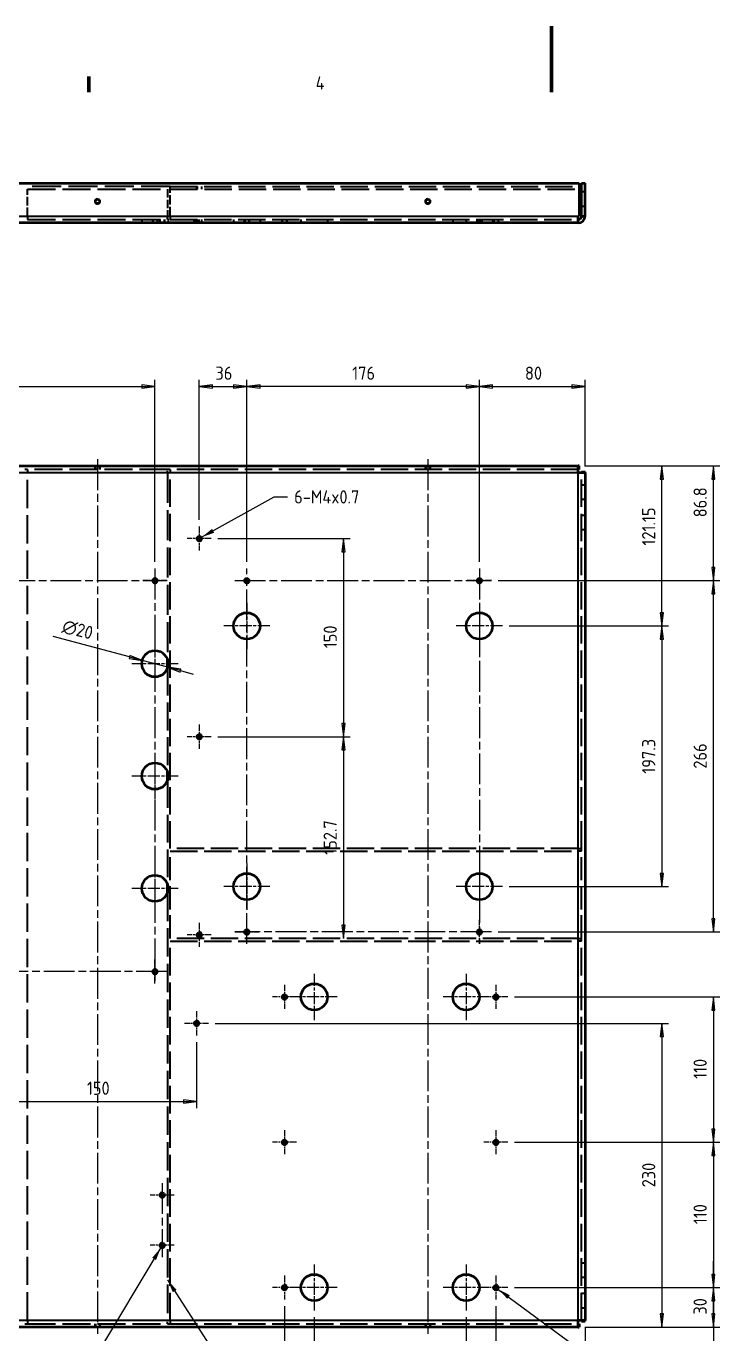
# Model space of a CAD drawing. Header units: millimetres. Extents: x 0 to 2100, y 0 to 1485.
# Drawn here: x 653 to 1183, y 495 to 1485 of the extents above; entities that cross this region are included whole.
import ezdxf

# ---------------------------------------------------------------- set-up
doc = ezdxf.new("R2010")
doc.units = ezdxf.units.MM
doc.header["$LTSCALE"] = 5
doc.linetypes.add('CHAIN', pattern=[0.3543, 0.2362, -0.0295, 0.0591, -0.0295])
doc.linetypes.add('DASHED', pattern=[0.2067, 0.1654, -0.0413])
doc.layers.get('0').update_dxf_attribs({"lineweight": 25})
for name, color, linetype, lineweight in [('가려진 것(ISO)', 5, 'DASHED', 35), ('가시적인 것(ISO)', 7, 'Continuous', 50), ('가시적인 좁은 것(ISO)', 1, 'Continuous', 35), ('경계(ISO)', 7, 'Continuous', 70), ('기호(ISO)', 7, 'Continuous', 25), ('중심 표식(ISO)', 1, 'Continuous', 25), ('중심선(ISO)', 1, 'Continuous', 25), ('치수(ISO)', 7, 'Continuous', 25)]:
    doc.layers.add(name, color=color, linetype=linetype, lineweight=lineweight)
doc.styles.add('ISO ProportionalPSTEK', font='isocp.shx')
doc.dimstyles.new('PSTEK', dxfattribs={"dimscale": 5, "dimtxt": 2, "dimasz": 2, "dimexe": 1, "dimexo": 1, "dimgap": 1, "dimtad": 1, "dimrnd": 1e-08, "dimdsep": 46, "dimtxsty": 'ISO ProportionalPSTEK', "dimblk": 'Filled-1', "dimcen": 0.09, "dimdle": 10, "dimclrd": 3, "dimclre": 3, "dimclrt": 1, "dimadec": 1, "dimazin": 2, "dimtfac": 1, "dimtmove": 0, "dimatfit": 3, "dimfxl": 0, "dimtolj": 1, "dimlwd": -1, "dimlwe": -1, "dimarcsym": 0})
doc.dimstyles.new('PSTEK$7', dxfattribs={"dimscale": 5, "dimtxt": 2, "dimasz": 2, "dimexe": 1, "dimexo": 1, "dimgap": 1, "dimtad": 1, "dimrnd": 1e-08, "dimdsep": 46, "dimtxsty": 'ISO ProportionalPSTEK', "dimblk": 'Filled-1', "dimcen": 0.09, "dimdle": 10, "dimclrd": 3, "dimclre": 3, "dimclrt": 1, "dimadec": 1, "dimazin": 2, "dimtfac": 1, "dimtmove": 0, "dimatfit": 3, "dimfxl": 0, "dimtolj": 1, "dimlwd": -1, "dimlwe": -1, "dimarcsym": 0})

# ---------------------------------------------------------------- blocks, each defined once
blk = doc.blocks.new('경계 Default Border')
at = {"layer": '경계(ISO)'}
blk.add_line((140, 287), (140, 289.4), dxfattribs=at)
at = {"layer": '경계(ISO)', "flags": 128}
blk.add_lwpolyline([(210, 297), (210, 287)], dxfattribs=at)
at = {"layer": '경계(ISO)', "color": 1, "insert": (174.32, 287.4), "char_height": 2, "attachment_point": 7, "style": 'ISO ProportionalPSTEK'}
blk.add_mtext('4', dxfattribs=at)
blk = doc.blocks.new('Filled-1')
at = {"color": 0}
for p, q in [((0, 0), (-1, 0.125)), ((-1, 0.125), (-1, -0.125)), ((-1, 0), (0, 0)), ((-1, -0.125), (0, 0))]:
    blk.add_line(p, q, dxfattribs=at)
at = {"color": 0, "flags": 128}
blk.add_lwpolyline([(-1, -0.125), (0, 0)], dxfattribs=at)
at = {"color": 0}
blk.add_solid([(-1, -0.125), (0, 0), (-1, 0.125), (-1, -0.125)], dxfattribs=at)
blk = doc.blocks.new('*D36')
at = {"layer": 'Defpoints', "color": 0}
for p in [(631.51, 720.98), (781.51, 720.98), (781.51, 670.98)]:
    blk.add_point(p, dxfattribs=at)
at = {"layer": '치수(ISO)', "color": 3}
for p, q in [((631.51, 715.98), (631.51, 665.98)), ((781.51, 715.98), (781.51, 665.98)), ((641.51, 670.98), (771.51, 670.98))]:
    blk.add_line(p, q, dxfattribs=at)
at = {"layer": '치수(ISO)', "color": 3, "xscale": 10, "yscale": 10, "zscale": 10, "rotation": 180}
blk.add_blockref('Filled-1', (631.51, 670.98), dxfattribs=at)
at = {"layer": '치수(ISO)', "color": 3, "xscale": 10, "yscale": 10, "zscale": 10}
blk.add_blockref('Filled-1', (781.51, 670.98), dxfattribs=at)
at = {"layer": '치수(ISO)', "color": 1, "insert": (698.51, 685.98), "char_height": 10, "attachment_point": 1, "style": 'ISO ProportionalPSTEK'}
blk.add_mtext('\\A1;150', dxfattribs=at)
blk = doc.blocks.new('*D37')
at = {"layer": 'Defpoints', "color": 0}
for p in [(790.63, 730.1), (1070.31, 500.1), (1133.66, 500.1)]:
    blk.add_point(p, dxfattribs=at)
at = {"layer": '치수(ISO)', "color": 3}
for p, q in [((795.63, 730.1), (1138.66, 730.1)), ((1133.66, 720.1), (1133.66, 510.1)), ((1075.31, 500.1), (1138.66, 500.1))]:
    blk.add_line(p, q, dxfattribs=at)
at = {"layer": '치수(ISO)', "color": 3, "xscale": 10, "yscale": 10, "zscale": 10}
for p, rotation in [((1133.66, 730.1), 90), ((1133.66, 500.1), 270)]:
    blk.add_blockref('Filled-1', p, dxfattribs=dict(at, rotation=rotation))
at = {"layer": '치수(ISO)', "color": 1, "insert": (1118.66, 605.97), "char_height": 10, "attachment_point": 1, "rotation": 90, "style": 'ISO ProportionalPSTEK'}
blk.add_mtext('\\A1;230', dxfattribs=at)
blk = doc.blocks.new('*D38')
at = {"layer": 'Defpoints', "color": 0}
for p in [(1004.63, 1065.3), (1172.59, 1065.3), (1004.63, 799.3)]:
    blk.add_point(p, dxfattribs=at)
at = {"layer": '치수(ISO)', "color": 3}
for p, q in [((1009.63, 1065.3), (1177.59, 1065.3)), ((1172.59, 809.3), (1172.59, 1055.3)), ((1009.63, 799.3), (1177.59, 799.3))]:
    blk.add_line(p, q, dxfattribs=at)
at = {"layer": '치수(ISO)', "color": 3, "xscale": 10, "yscale": 10, "zscale": 10}
for p, rotation in [((1172.59, 1065.3), 90), ((1172.59, 799.3), 270)]:
    blk.add_blockref('Filled-1', p, dxfattribs=dict(at, rotation=rotation))
at = {"layer": '치수(ISO)', "color": 1, "insert": (1157.59, 922.92), "char_height": 10, "attachment_point": 1, "rotation": 90, "style": 'ISO ProportionalPSTEK'}
blk.add_mtext('\\A1;266', dxfattribs=at)
blk = doc.blocks.new('*D39')
at = {"layer": 'Defpoints', "color": 0}
for p in [(1013.01, 1030.95), (1013.01, 833.65), (1133.66, 833.65)]:
    blk.add_point(p, dxfattribs=at)
at = {"layer": '치수(ISO)', "color": 3}
for p, q in [((1018.01, 1030.95), (1138.66, 1030.95)), ((1133.66, 1020.95), (1133.66, 843.65)), ((1018.01, 833.65), (1138.66, 833.65))]:
    blk.add_line(p, q, dxfattribs=at)
at = {"layer": '치수(ISO)', "color": 3, "xscale": 10, "yscale": 10, "zscale": 10}
for p, rotation in [((1133.66, 1030.95), 90), ((1133.66, 833.65), 270)]:
    blk.add_blockref('Filled-1', p, dxfattribs=dict(at, rotation=rotation))
at = {"layer": '치수(ISO)', "color": 1, "insert": (1118.66, 919.07), "char_height": 10, "attachment_point": 1, "rotation": 90, "style": 'ISO ProportionalPSTEK'}
blk.add_mtext('\\A1;197.3', dxfattribs=at)
blk = doc.blocks.new('*D40')
at = {"layer": 'Defpoints', "color": 0}
for p in [(1070.31, 1152.1), (1172.59, 1152.1), (1004.63, 1065.3)]:
    blk.add_point(p, dxfattribs=at)
at = {"layer": '치수(ISO)', "color": 3}
for p, q in [((1075.31, 1152.1), (1177.59, 1152.1)), ((1172.59, 1075.3), (1172.59, 1142.1)), ((1009.63, 1065.3), (1177.59, 1065.3))]:
    blk.add_line(p, q, dxfattribs=at)
at = {"layer": '치수(ISO)', "color": 3, "xscale": 10, "yscale": 10, "zscale": 10}
for p, rotation in [((1172.59, 1152.1), 90), ((1172.59, 1065.3), 270)]:
    blk.add_blockref('Filled-1', p, dxfattribs=dict(at, rotation=rotation))
at = {"layer": '치수(ISO)', "color": 1, "insert": (1157.59, 1113.2), "char_height": 10, "attachment_point": 1, "rotation": 90, "style": 'ISO ProportionalPSTEK'}
blk.add_mtext('\\A1;86.8', dxfattribs=at)
blk = doc.blocks.new('*D41')
at = {"layer": 'Defpoints', "color": 0}
for p in [(1070.31, 1152.1), (1133.66, 1152.1), (1013.01, 1030.95)]:
    blk.add_point(p, dxfattribs=at)
at = {"layer": '치수(ISO)', "color": 3}
for p, q in [((1075.31, 1152.1), (1138.66, 1152.1)), ((1133.66, 1040.95), (1133.66, 1142.1)), ((1018.01, 1030.95), (1138.66, 1030.95))]:
    blk.add_line(p, q, dxfattribs=at)
at = {"layer": '치수(ISO)', "color": 3, "xscale": 10, "yscale": 10, "zscale": 10}
for p, rotation in [((1133.66, 1152.1), 90), ((1133.66, 1030.95), 270)]:
    blk.add_blockref('Filled-1', p, dxfattribs=dict(at, rotation=rotation))
at = {"layer": '치수(ISO)', "color": 1, "insert": (1118.66, 1091.82), "char_height": 10, "attachment_point": 1, "rotation": 90, "style": 'ISO ProportionalPSTEK'}
blk.add_mtext('\\A1;121.15', dxfattribs=at)
blk = doc.blocks.new('*D42')
at = {"layer": 'Defpoints', "color": 0}
for p in [(750.01, 1212.28), (435.01, 1074.42), (750.01, 1074.42)]:
    blk.add_point(p, dxfattribs=at)
at = {"layer": '치수(ISO)', "color": 3}
for p, q in [((435.01, 1079.42), (435.01, 1217.28)), ((445.01, 1212.28), (740.01, 1212.28)), ((750.01, 1079.42), (750.01, 1217.28))]:
    blk.add_line(p, q, dxfattribs=at)
at = {"layer": '치수(ISO)', "color": 3, "xscale": 10, "yscale": 10, "zscale": 10, "rotation": 180}
blk.add_blockref('Filled-1', (435.01, 1212.28), dxfattribs=at)
at = {"layer": '치수(ISO)', "color": 3, "xscale": 10, "yscale": 10, "zscale": 10}
blk.add_blockref('Filled-1', (750.01, 1212.28), dxfattribs=at)
at = {"layer": '치수(ISO)', "color": 1, "insert": (584.3, 1227.28), "char_height": 10, "attachment_point": 1, "style": 'ISO ProportionalPSTEK'}
blk.add_mtext('\\A1;315', dxfattribs=at)
blk = doc.blocks.new('*D44')
at = {"layer": 'Defpoints', "color": 0}
for p in [(819.51, 1212.28), (819.51, 1074.42), (995.51, 1074.42)]:
    blk.add_point(p, dxfattribs=at)
at = {"layer": '치수(ISO)', "color": 3}
for p, q in [((819.51, 1079.42), (819.51, 1217.28)), ((985.51, 1212.28), (829.51, 1212.28)), ((995.51, 1079.42), (995.51, 1217.28))]:
    blk.add_line(p, q, dxfattribs=at)
at = {"layer": '치수(ISO)', "color": 3, "xscale": 10, "yscale": 10, "zscale": 10, "rotation": 180}
blk.add_blockref('Filled-1', (819.51, 1212.28), dxfattribs=at)
at = {"layer": '치수(ISO)', "color": 3, "xscale": 10, "yscale": 10, "zscale": 10}
blk.add_blockref('Filled-1', (995.51, 1212.28), dxfattribs=at)
at = {"layer": '치수(ISO)', "color": 1, "insert": (899.26, 1227.28), "char_height": 10, "attachment_point": 1, "style": 'ISO ProportionalPSTEK'}
blk.add_mtext('\\A1;176', dxfattribs=at)
blk = doc.blocks.new('*D45')
at = {"layer": 'Defpoints', "color": 0}
for p in [(1075.51, 1212.28), (1075.51, 1146.9), (995.51, 1074.42)]:
    blk.add_point(p, dxfattribs=at)
at = {"layer": '치수(ISO)', "color": 3}
for p, q in [((995.51, 1079.42), (995.51, 1217.28)), ((1005.51, 1212.28), (1065.51, 1212.28)), ((1075.51, 1151.9), (1075.51, 1217.28))]:
    blk.add_line(p, q, dxfattribs=at)
at = {"layer": '치수(ISO)', "color": 3, "xscale": 10, "yscale": 10, "zscale": 10, "rotation": 180}
blk.add_blockref('Filled-1', (995.51, 1212.28), dxfattribs=at)
at = {"layer": '치수(ISO)', "color": 3, "xscale": 10, "yscale": 10, "zscale": 10}
blk.add_blockref('Filled-1', (1075.51, 1212.28), dxfattribs=at)
at = {"layer": '치수(ISO)', "color": 1, "insert": (1030.01, 1227.28), "char_height": 10, "attachment_point": 1, "style": 'ISO ProportionalPSTEK'}
blk.add_mtext('\\A1;80', dxfattribs=at)
blk = doc.blocks.new('*D46')
at = {"layer": 'Defpoints', "color": 0}
for p in [(819.51, 1212.28), (783.51, 1106.22), (819.51, 1074.42)]:
    blk.add_point(p, dxfattribs=at)
at = {"layer": '치수(ISO)', "color": 3}
for p, q in [((783.51, 1111.22), (783.51, 1217.28)), ((793.51, 1212.28), (809.51, 1212.28)), ((819.51, 1079.42), (819.51, 1217.28))]:
    blk.add_line(p, q, dxfattribs=at)
at = {"layer": '치수(ISO)', "color": 3, "xscale": 10, "yscale": 10, "zscale": 10, "rotation": 180}
blk.add_blockref('Filled-1', (783.51, 1212.28), dxfattribs=at)
at = {"layer": '치수(ISO)', "color": 3, "xscale": 10, "yscale": 10, "zscale": 10}
blk.add_blockref('Filled-1', (819.51, 1212.28), dxfattribs=at)
at = {"layer": '치수(ISO)', "color": 1, "insert": (795.76, 1227.28), "char_height": 10, "attachment_point": 1, "style": 'ISO ProportionalPSTEK'}
blk.add_mtext('\\A1;36', dxfattribs=at)
blk = doc.blocks.new('*D47')
at = {"layer": 'Defpoints', "color": 0}
for p in [(792.63, 1097.1), (792.63, 947.1), (892.63, 947.1)]:
    blk.add_point(p, dxfattribs=at)
at = {"layer": '치수(ISO)', "color": 3}
for p, q in [((797.63, 1097.1), (897.63, 1097.1)), ((892.63, 1087.1), (892.63, 957.1)), ((797.63, 947.1), (897.63, 947.1))]:
    blk.add_line(p, q, dxfattribs=at)
at = {"layer": '치수(ISO)', "color": 3, "xscale": 10, "yscale": 10, "zscale": 10}
for p, rotation in [((892.63, 1097.1), 90), ((892.63, 947.1), 270)]:
    blk.add_blockref('Filled-1', p, dxfattribs=dict(at, rotation=rotation))
at = {"layer": '치수(ISO)', "color": 1, "insert": (877.63, 1014.09), "char_height": 10, "attachment_point": 1, "rotation": 90, "style": 'ISO ProportionalPSTEK'}
blk.add_mtext('\\A1;150', dxfattribs=at)
blk = doc.blocks.new('*D48')
at = {"layer": 'Defpoints', "color": 0}
for p in [(792.63, 947.1), (892.63, 794.4), (915.91, 794.4)]:
    blk.add_point(p, dxfattribs=at)
at = {"layer": '치수(ISO)', "color": 3}
for p, q in [((797.63, 947.1), (897.63, 947.1)), ((892.63, 937.1), (892.63, 804.4))]:
    blk.add_line(p, q, dxfattribs=at)
at = {"layer": '치수(ISO)', "color": 3, "xscale": 10, "yscale": 10, "zscale": 10}
for p, rotation in [((892.63, 947.1), 90), ((892.63, 794.4), 270)]:
    blk.add_blockref('Filled-1', p, dxfattribs=dict(at, rotation=rotation))
at = {"layer": '치수(ISO)', "color": 1, "insert": (877.63, 857.75), "char_height": 10, "attachment_point": 1, "rotation": 90, "style": 'ISO ProportionalPSTEK'}
blk.add_mtext('\\A1;152.7', dxfattribs=at)
blk = doc.blocks.new('*D50')
at = {"layer": 'Defpoints', "color": 0}
for p in [(740.35, 1004.89), (759.67, 999.71)]:
    blk.add_point(p, dxfattribs=at)
at = {"layer": '치수(ISO)', "color": 3}
for p, q in [((730.69, 1007.47), (672.91, 1022.96)), ((759.67, 999.71), (740.35, 1004.89)), ((769.33, 997.12), (778.99, 994.53))]:
    blk.add_line(p, q, dxfattribs=at)
at = {"layer": '치수(ISO)', "color": 3, "xscale": 10, "yscale": 10, "zscale": 10}
for p, rotation in [((740.35, 1004.89), 345.0000000000019), ((759.67, 999.71), 165.0000000000019)]:
    blk.add_blockref('Filled-1', p, dxfattribs=dict(at, rotation=rotation))
at = {"layer": '치수(ISO)', "color": 1, "insert": (681.62, 1036.16), "char_height": 10, "attachment_point": 1, "rotation": 345, "style": 'ISO ProportionalPSTEK'}
blk.add_mtext('\\A1;∅20', dxfattribs=at)
blk = doc.blocks.new('*D51')
at = {"layer": 'Defpoints', "color": 0}
for p in [(1017.13, 750.1), (1017.13, 640.1), (1172.59, 640.1)]:
    blk.add_point(p, dxfattribs=at)
at = {"layer": '치수(ISO)', "color": 3}
for p, q in [((1022.13, 750.1), (1177.59, 750.1)), ((1172.59, 740.1), (1172.59, 650.1)), ((1022.13, 640.1), (1177.59, 640.1))]:
    blk.add_line(p, q, dxfattribs=at)
at = {"layer": '치수(ISO)', "color": 3, "xscale": 10, "yscale": 10, "zscale": 10}
for p, rotation in [((1172.59, 750.1), 90), ((1172.59, 640.1), 270)]:
    blk.add_blockref('Filled-1', p, dxfattribs=dict(at, rotation=rotation))
at = {"layer": '치수(ISO)', "color": 1, "insert": (1157.59, 688.09), "char_height": 10, "attachment_point": 1, "rotation": 90, "style": 'ISO ProportionalPSTEK'}
blk.add_mtext('\\A1;110', dxfattribs=at)
blk = doc.blocks.new('*D52')
at = {"layer": 'Defpoints', "color": 0}
for p in [(1017.13, 640.1), (1017.13, 530.1), (1172.59, 530.1)]:
    blk.add_point(p, dxfattribs=at)
at = {"layer": '치수(ISO)', "color": 3}
for p, q in [((1022.13, 640.1), (1177.59, 640.1)), ((1172.59, 630.1), (1172.59, 540.1)), ((1022.13, 530.1), (1177.59, 530.1))]:
    blk.add_line(p, q, dxfattribs=at)
at = {"layer": '치수(ISO)', "color": 3, "xscale": 10, "yscale": 10, "zscale": 10}
for p, rotation in [((1172.59, 640.1), 90), ((1172.59, 530.1), 270)]:
    blk.add_blockref('Filled-1', p, dxfattribs=dict(at, rotation=rotation))
at = {"layer": '치수(ISO)', "color": 1, "insert": (1157.59, 578.09), "char_height": 10, "attachment_point": 1, "rotation": 90, "style": 'ISO ProportionalPSTEK'}
blk.add_mtext('\\A1;110', dxfattribs=at)
blk = doc.blocks.new('*D53')
at = {"layer": 'Defpoints', "color": 0}
for p in [(1017.13, 530.1), (1071.07, 500.1), (1172.59, 500.1)]:
    blk.add_point(p, dxfattribs=at)
at = {"layer": '치수(ISO)', "color": 3}
for p, q in [((1172.59, 540.1), (1172.59, 550.1)), ((1172.59, 530.1), (1172.59, 540.1)), ((1022.13, 530.1), (1177.59, 530.1)), ((1172.59, 520.1), (1172.59, 510.1)), ((1172.59, 510.1), (1172.59, 520.1)), ((1076.07, 500.1), (1177.59, 500.1)), ((1172.59, 500.1), (1172.59, 490.1)), ((1172.59, 490.1), (1172.59, 480.1))]:
    blk.add_line(p, q, dxfattribs=at)
at = {"layer": '치수(ISO)', "color": 3, "xscale": 10, "yscale": 10, "zscale": 10}
for p, rotation in [((1172.59, 530.1), 90), ((1172.59, 500.1), 270)]:
    blk.add_blockref('Filled-1', p, dxfattribs=dict(at, rotation=rotation))
at = {"layer": '치수(ISO)', "color": 1, "insert": (1157.59, 509.59), "char_height": 10, "attachment_point": 1, "rotation": 90, "style": 'ISO ProportionalPSTEK'}
blk.add_mtext('\\A1;30', dxfattribs=at)
blk = doc.blocks.new('*D54')
at = {"layer": 'Defpoints', "color": 0}
for p in [(1008.01, 520.98), (985.51, 512.6), (1008.01, 445.57)]:
    blk.add_point(p, dxfattribs=at)
at = {"layer": '치수(ISO)', "color": 3}
for p, q in [((1008.01, 515.98), (1008.01, 440.57)), ((985.51, 507.6), (985.51, 440.57)), ((975.51, 445.57), (965.51, 445.57)), ((985.51, 445.57), (1008.01, 445.57)), ((1018.01, 445.57), (1028.01, 445.57))]:
    blk.add_line(p, q, dxfattribs=at)
at = {"layer": '치수(ISO)', "color": 3, "xscale": 10, "yscale": 10, "zscale": 10}
blk.add_blockref('Filled-1', (985.51, 445.57), dxfattribs=at)
at = {"layer": '치수(ISO)', "color": 3, "xscale": 10, "yscale": 10, "zscale": 10, "rotation": 180}
blk.add_blockref('Filled-1', (1008.01, 445.57), dxfattribs=at)
at = {"layer": '치수(ISO)', "color": 1, "insert": (985.93, 460.57), "char_height": 10, "attachment_point": 1, "style": 'ISO ProportionalPSTEK'}
blk.add_mtext('\\A1;22.5', dxfattribs=at)
blk = doc.blocks.new('*D55')
at = {"layer": 'Defpoints', "color": 0}
for p in [(870.51, 512.6), (985.51, 512.6), (870.51, 445.57)]:
    blk.add_point(p, dxfattribs=at)
at = {"layer": '치수(ISO)', "color": 3}
for p, q in [((870.51, 507.6), (870.51, 440.57)), ((985.51, 507.6), (985.51, 440.57)), ((975.51, 445.57), (880.51, 445.57))]:
    blk.add_line(p, q, dxfattribs=at)
at = {"layer": '치수(ISO)', "color": 3, "xscale": 10, "yscale": 10, "zscale": 10, "rotation": 180}
blk.add_blockref('Filled-1', (870.51, 445.57), dxfattribs=at)
at = {"layer": '치수(ISO)', "color": 3, "xscale": 10, "yscale": 10, "zscale": 10}
blk.add_blockref('Filled-1', (985.51, 445.57), dxfattribs=at)
at = {"layer": '치수(ISO)', "color": 1, "insert": (920.8, 460.57), "char_height": 10, "attachment_point": 1, "style": 'ISO ProportionalPSTEK'}
blk.add_mtext('\\A1;115', dxfattribs=at)
blk = doc.blocks.new('*D56')
at = {"layer": 'Defpoints', "color": 0}
for p in [(848.01, 520.98), (870.51, 512.6), (848.01, 445.57)]:
    blk.add_point(p, dxfattribs=at)
at = {"layer": '치수(ISO)', "color": 3}
for p, q in [((848.01, 515.98), (848.01, 440.57)), ((870.51, 507.6), (870.51, 440.57)), ((838.01, 445.57), (828.01, 445.57)), ((870.51, 445.57), (848.01, 445.57)), ((880.51, 445.57), (890.51, 445.57))]:
    blk.add_line(p, q, dxfattribs=at)
at = {"layer": '치수(ISO)', "color": 3, "xscale": 10, "yscale": 10, "zscale": 10}
blk.add_blockref('Filled-1', (848.01, 445.57), dxfattribs=at)
at = {"layer": '치수(ISO)', "color": 3, "xscale": 10, "yscale": 10, "zscale": 10, "rotation": 180}
blk.add_blockref('Filled-1', (870.51, 445.57), dxfattribs=at)
at = {"layer": '치수(ISO)', "color": 1, "insert": (848.43, 460.57), "char_height": 10, "attachment_point": 1, "style": 'ISO ProportionalPSTEK'}
blk.add_mtext('\\A1;22.5', dxfattribs=at)
blk = doc.blocks.new('*D57')
at = {"layer": 'Defpoints', "color": 0}
for p in [(1008.01, 520.98), (1075.51, 504.54), (1075.51, 445.57)]:
    blk.add_point(p, dxfattribs=at)
at = {"layer": '치수(ISO)', "color": 3}
for p, q in [((1008.01, 515.98), (1008.01, 440.57)), ((1075.51, 499.54), (1075.51, 440.57)), ((1018.01, 445.57), (1065.51, 445.57))]:
    blk.add_line(p, q, dxfattribs=at)
at = {"layer": '치수(ISO)', "color": 3, "xscale": 10, "yscale": 10, "zscale": 10, "rotation": 180}
blk.add_blockref('Filled-1', (1008.01, 445.57), dxfattribs=at)
at = {"layer": '치수(ISO)', "color": 3, "xscale": 10, "yscale": 10, "zscale": 10}
blk.add_blockref('Filled-1', (1075.51, 445.57), dxfattribs=at)
at = {"layer": '치수(ISO)', "color": 1, "insert": (1030.75, 460.57), "char_height": 10, "attachment_point": 1, "style": 'ISO ProportionalPSTEK'}
blk.add_mtext('\\A1;67.5', dxfattribs=at)
blk = doc.blocks.new('*D59')
at = {"layer": 'Defpoints', "color": 0}
for p in [(337.51, 505.3), (1075.51, 505.3), (1075.51, 411.03)]:
    blk.add_point(p, dxfattribs=at)
at = {"layer": '치수(ISO)', "color": 3}
for p, q in [((337.51, 500.3), (337.51, 406.03)), ((1075.51, 500.3), (1075.51, 406.03)), ((347.51, 411.03), (1065.51, 411.03))]:
    blk.add_line(p, q, dxfattribs=at)
at = {"layer": '치수(ISO)', "color": 3, "xscale": 10, "yscale": 10, "zscale": 10, "rotation": 180}
blk.add_blockref('Filled-1', (337.51, 411.03), dxfattribs=at)
at = {"layer": '치수(ISO)', "color": 3, "xscale": 10, "yscale": 10, "zscale": 10}
blk.add_blockref('Filled-1', (1075.51, 411.03), dxfattribs=at)
at = {"layer": '치수(ISO)', "color": 1, "insert": (697.51, 426.03), "char_height": 10, "attachment_point": 1, "style": 'ISO ProportionalPSTEK'}
blk.add_mtext('\\A1;738', dxfattribs=at)

msp = doc.modelspace()

# ---------------------------------------------------------------- linework, layer by layer
at = {"layer": '가려진 것(ISO)', "ltscale": 26.608612}
msp.add_line((761.5092, 1363.639), (651.5092, 1363.639), dxfattribs=at)
at = {"layer": '가려진 것(ISO)', "ltscale": 25.641026}
for p, q in [((653.5092, 1361.639), (759.5092, 1361.639)), ((653.5092, 1338.639), (759.5092, 1338.639)), ((759.5092, 1149.4986), (653.5092, 1149.4986)), ((653.5092, 502.6986), (759.5092, 502.6986))]:
    msp.add_line(p, q, dxfattribs=at)
at = {"layer": '가려진 것(ISO)', "ltscale": 7.771062}
for p, q in [((653.5092, 1341.239), (653.5092, 1361.639)), ((759.5092, 1361.639), (759.5092, 1341.239))]:
    msp.add_line(p, q, dxfattribs=at)
at = {"layer": '가려진 것(ISO)', "ltscale": 8.532941}
msp.add_line((761.5092, 1341.239), (761.5092, 1363.639), dxfattribs=at)
at = {"layer": '가려진 것(ISO)', "ltscale": 24.960613}
msp.add_line((761.5092, 1363.639), (1071.0707, 1363.639), dxfattribs=at)
at = {"layer": '가려진 것(ISO)', "ltscale": 25.108854}
msp.add_line((761.5092, 1361.639), (1072.9092, 1361.639), dxfattribs=at)
at = {"layer": '가려진 것(ISO)', "ltscale": 0.761779}
for p, q in [((781.5092, 1363.639), (781.5092, 1361.639)), ((781.8882, 1363.639), (781.8882, 1361.639)), ((785.1302, 1363.639), (785.1302, 1361.639)), ((785.5092, 1361.639), (785.5092, 1363.639)), ((653.5092, 1149.4986), (651.5092, 1149.4986)), ((761.5092, 1149.4986), (759.5092, 1149.4986)), ((1072.9092, 860.3986), (1072.9092, 862.3986)), ((1072.9092, 792.3986), (1072.9092, 794.3986)), ((651.5092, 502.6986), (653.5092, 502.6986)), ((759.5092, 502.6986), (761.5092, 502.6986))]:
    msp.add_line(p, q, dxfattribs=at)
at = {"layer": '가려진 것(ISO)', "ltscale": 0.990342}
for p, q in [((1075.5092, 1359.539), (1072.9092, 1359.539)), ((1075.5092, 1348.539), (1072.9092, 1348.539)), ((740.0092, 1338.639), (740.0092, 1336.039)), ((748.0092, 1338.639), (748.0092, 1336.039)), ((748.3882, 1338.639), (748.3882, 1336.039)), ((751.6302, 1338.639), (751.6302, 1336.039)), ((752.0092, 1336.039), (752.0092, 1338.639)), ((753.5092, 1338.639), (753.5092, 1336.039)), ((753.8882, 1336.039), (753.8882, 1338.639)), ((757.1302, 1336.039), (757.1302, 1338.639)), ((757.5092, 1336.039), (757.5092, 1338.639)), ((779.5092, 1338.639), (779.5092, 1336.039)), ((779.8882, 1338.639), (779.8882, 1336.039)), ((781.5092, 1338.639), (781.5092, 1336.039)), ((781.8882, 1338.639), (781.8882, 1336.039)), ((783.1302, 1338.639), (783.1302, 1336.039)), ((783.5092, 1336.039), (783.5092, 1338.639)), ((785.1302, 1338.639), (785.1302, 1336.039)), ((785.5092, 1336.039), (785.5092, 1338.639)), ((809.5092, 1338.639), (809.5092, 1336.039)), ((817.5092, 1338.639), (817.5092, 1336.039)), ((817.8882, 1338.639), (817.8882, 1336.039)), ((821.1302, 1338.639), (821.1302, 1336.039)), ((821.5092, 1336.039), (821.5092, 1338.639)), ((829.5092, 1338.639), (829.5092, 1336.039)), ((846.0092, 1338.639), (846.0092, 1336.039)), ((846.3882, 1338.639), (846.3882, 1336.039)), ((849.6302, 1338.639), (849.6302, 1336.039)), ((850.0092, 1336.039), (850.0092, 1338.639)), ((860.5092, 1338.639), (860.5092, 1336.039)), ((880.5092, 1338.639), (880.5092, 1336.039)), ((975.5092, 1338.639), (975.5092, 1336.039)), ((985.5092, 1338.639), (985.5092, 1336.039)), ((993.5092, 1338.639), (993.5092, 1336.039)), ((993.8882, 1338.639), (993.8882, 1336.039)), ((995.5092, 1338.639), (995.5092, 1336.039)), ((997.1302, 1338.639), (997.1302, 1336.039)), ((997.5092, 1336.039), (997.5092, 1338.639)), ((1005.5092, 1338.639), (1005.5092, 1336.039)), ((1006.0092, 1338.639), (1006.0092, 1336.039)), ((1006.3882, 1338.639), (1006.3882, 1336.039)), ((1009.6302, 1338.639), (1009.6302, 1336.039)), ((1010.0092, 1336.039), (1010.0092, 1338.639)), ((704.5092, 1152.0986), (704.5092, 1149.4986)), ((704.8882, 1152.0986), (704.8882, 1149.4986)), ((708.1302, 1152.0986), (708.1302, 1149.4986)), ((708.5092, 1149.4986), (708.5092, 1152.0986)), ((954.5092, 1152.0986), (954.5092, 1149.4986)), ((954.8882, 1152.0986), (954.8882, 1149.4986)), ((958.1302, 1152.0986), (958.1302, 1149.4986)), ((958.5092, 1149.4986), (958.5092, 1152.0986)), ((1075.5092, 1137.5986), (1072.9092, 1137.5986)), ((1075.5092, 1126.5986), (1072.9092, 1126.5986)), ((1075.5092, 1114.5986), (1072.9092, 1114.5986)), ((1075.5092, 1103.5986), (1072.9092, 1103.5986)), ((1075.5092, 548.5986), (1072.9092, 548.5986)), ((1075.5092, 537.5986), (1072.9092, 537.5986)), ((1075.5092, 525.5986), (1072.9092, 525.5986)), ((1075.5092, 514.5986), (1072.9092, 514.5986)), ((704.5092, 502.6986), (704.5092, 500.0986)), ((704.8882, 502.6986), (704.8882, 500.0986)), ((708.1302, 502.6986), (708.1302, 500.0986)), ((708.5092, 500.0986), (708.5092, 502.6986)), ((954.5092, 502.6986), (954.5092, 500.0986)), ((954.8882, 502.6986), (954.8882, 500.0986)), ((958.1302, 502.6986), (958.1302, 500.0986)), ((958.5092, 500.0986), (958.5092, 502.6986))]:
    msp.add_line(p, q, dxfattribs=at)
at = {"layer": '가려진 것(ISO)', "ltscale": 1.555683}
for p, q in [((653.5092, 1341.239), (653.5092, 1338.639)), ((759.5092, 1338.639), (759.5092, 1341.239)), ((761.5092, 1341.239), (761.5092, 1338.639)), ((653.5092, 1149.4986), (653.5092, 1146.8986)), ((759.5092, 1146.8986), (759.5092, 1149.4986)), ((761.5092, 1149.4986), (761.5092, 1146.8986)), ((1070.3092, 862.3986), (1072.9092, 862.3986)), ((1072.9092, 860.3986), (1070.3092, 860.3986)), ((1070.3092, 794.3986), (1072.9092, 794.3986)), ((1072.9092, 792.3986), (1070.3092, 792.3986)), ((653.5092, 505.2986), (653.5092, 502.6986)), ((759.5092, 502.6986), (759.5092, 505.2986)), ((761.5092, 505.2986), (761.5092, 502.6986))]:
    msp.add_line(p, q, dxfattribs=at)
at = {"layer": '가려진 것(ISO)', "ltscale": 0.222108}
msp.add_line((759.5092, 1339.3394), (760.0092, 1339.039), dxfattribs=at)
at = {"layer": '가려진 것(ISO)', "ltscale": 1.209612}
msp.add_line((759.5092, 1339.039), (760.0092, 1339.039), dxfattribs=at)
at = {"layer": '가려진 것(ISO)', "ltscale": 1.142718}
msp.add_line((760.0092, 1339.039), (760.0092, 1336.039), dxfattribs=at)
at = {"layer": '가려진 것(ISO)', "ltscale": 24.89921}
for p, q in [((761.5092, 1338.639), (1070.3092, 1338.639)), ((1070.3092, 1149.4986), (761.5092, 1149.4986)), ((1070.3092, 862.3986), (761.5092, 862.3986)), ((761.5092, 860.3986), (1070.3092, 860.3986)), ((1070.3092, 794.3986), (761.5092, 794.3986)), ((761.5092, 792.3986), (1070.3092, 792.3986)), ((761.5092, 502.6986), (1070.3092, 502.6986))]:
    msp.add_line(p, q, dxfattribs=at)
at = {"layer": '가려진 것(ISO)', "ltscale": 25.866796}
msp.add_line((653.5092, 505.2986), (653.5092, 1146.8986), dxfattribs=at)
at = {"layer": '가려진 것(ISO)', "ltscale": 27.378326}
msp.add_line((759.5092, 1146.8986), (759.5092, 1005.4211), dxfattribs=at)
at = {"layer": '가려진 것(ISO)', "ltscale": 25.02529}
for p, q in [((761.5092, 862.3986), (761.5092, 1146.8986)), ((1072.9092, 862.3986), (1072.9092, 1146.8986))]:
    msp.add_line(p, q, dxfattribs=at)
at = {"layer": '가려진 것(ISO)', "ltscale": 25.400742}
for p, q in [((759.5092, 999.1761), (759.5092, 920.4211)), ((759.5092, 914.1761), (759.5092, 835.4211))]:
    msp.add_line(p, q, dxfattribs=at)
at = {"layer": '가려진 것(ISO)', "ltscale": 21.28689}
for p, q in [((761.5092, 794.3986), (761.5092, 860.3986)), ((1072.9092, 794.3986), (1072.9092, 860.3986))]:
    msp.add_line(p, q, dxfattribs=at)
at = {"layer": '가려진 것(ISO)', "ltscale": 26.114941}
msp.add_line((759.5092, 829.1761), (759.5092, 505.2986), dxfattribs=at)
at = {"layer": '가려진 것(ISO)', "ltscale": 25.253992}
for p, q in [((761.5092, 505.2986), (761.5092, 792.3986)), ((1072.9092, 505.2986), (1072.9092, 792.3986))]:
    msp.add_line(p, q, dxfattribs=at)
at = {"layer": '가시적인 것(ISO)'}
for p, q in [((341.9477, 1366.039), (1071.0707, 1366.039)), ((1071.0707, 1366.039), (1071.0707, 1341.239)), ((1071.0707, 1363.639), (1072.9092, 1363.639)), ((1072.9092, 1341.239), (1072.9092, 1366.039)), ((1072.9092, 1366.039), (1075.5092, 1366.039)), ((1075.5092, 1341.239), (1075.5092, 1366.039)), ((1071.0707, 1341.239), (1070.3092, 1341.239)), ((1070.3092, 1336.039), (1070.3092, 1341.239)), ((1072.9092, 1341.239), (1075.5092, 1341.239)), ((1070.3092, 1336.039), (342.7092, 1336.039)), ((342.7092, 1152.0986), (1070.3092, 1152.0986)), ((1071.0707, 1152.0986), (1070.3092, 1152.0986)), ((1070.3092, 1146.8986), (1070.3092, 1152.0986)), ((1070.3092, 1149.4986), (1071.0707, 1149.4986)), ((1071.0707, 1149.4986), (1071.0707, 1152.0986)), ((1075.5092, 1146.8986), (1070.3092, 1146.8986)), ((1072.9092, 1146.8986), (1072.9092, 1147.6601)), ((1072.9092, 1147.6601), (1075.5092, 1147.6601)), ((1075.5092, 1146.8986), (1075.5092, 1147.6601)), ((1075.5092, 1146.8986), (1075.5092, 505.2986)), ((1070.3092, 505.2986), (1075.5092, 505.2986)), ((1070.3092, 500.0986), (1070.3092, 505.2986)), ((1072.9092, 505.2986), (1072.9092, 504.5371)), ((1075.5092, 504.5371), (1075.5092, 505.2986)), ((1070.3092, 500.0986), (342.7092, 500.0986)), ((1070.3092, 502.6986), (1071.0707, 502.6986)), ((1070.3092, 500.0986), (1071.0707, 500.0986)), ((1071.0707, 502.6986), (1071.0707, 500.0986)), ((1072.9092, 504.5371), (1075.5092, 504.5371))]:
    msp.add_line(p, q, dxfattribs=at)
for centre, radius in [((706.5092, 1352.339), 1.621), ((956.5092, 1352.339), 1.621), ((783.5092, 1097.0986), 1.621), ((750.0092, 1065.2986), 1.621), ((819.5092, 1065.2986), 1.621), ((995.5092, 1065.2986), 1.621), ((819.5092, 1030.9486), 10), ((995.5092, 1030.9486), 10), ((750.0092, 1002.2986), 10), ((783.5092, 947.0986), 1.621), ((750.0092, 917.2986), 10), ((750.0092, 832.2986), 10), ((819.5092, 833.6486), 10), ((995.5092, 833.6486), 10), ((783.5092, 797.0986), 1.621), ((819.5092, 799.2986), 1.621), ((995.5092, 799.2986), 1.621), ((750.0092, 769.2986), 1.621), ((870.5092, 750.0986), 10), ((985.5092, 750.0986), 10), ((848.0092, 750.0986), 1.621), ((1008.0092, 750.0986), 1.621), ((781.5092, 730.0986), 1.621), ((848.0092, 640.0986), 1.621), ((1008.0092, 640.0986), 1.621), ((755.5092, 600.0986), 1.621), ((755.5092, 562.0986), 1.621), ((870.5092, 530.0986), 10), ((985.5092, 530.0986), 10), ((848.0092, 530.0986), 1.621), ((1008.0092, 530.0986), 1.621)]:
    msp.add_circle(centre, radius, dxfattribs=at)
for radius in [5.2, 2.6]:
    msp.add_arc((1070.3092, 1341.239), radius, 270, 0, dxfattribs=at)
for points in [[(759.5092, 999.1761), (759.5092, 1002.2986), (759.5092, 1005.4211)], [(759.5092, 914.1761), (759.5092, 917.2986), (759.5092, 920.4211)], [(759.5092, 829.1761), (759.5092, 832.2986), (759.5092, 835.4211)]]:
    msp.add_rational_spline(points, [1, 1.05263157895, 1], degree=2, dxfattribs=at)
at = {"layer": '가시적인 좁은 것(ISO)'}
for p, q in [((342.7092, 1341.239), (1070.3092, 1341.239)), ((1070.3092, 1146.8986), (342.7092, 1146.8986)), ((1070.3092, 505.2986), (1070.3092, 1146.8986)), ((342.7092, 505.2986), (1070.3092, 505.2986))]:
    msp.add_line(p, q, dxfattribs=at)
for centre, start, end in [((706.5092, 1352.339), 100, 10), ((956.5092, 1352.339), 100, 10), ((783.5092, 1097.0986), 170, 80), ((750.0092, 1065.2986), 170, 80), ((819.5092, 1065.2986), 170, 80), ((995.5092, 1065.2986), 170, 80), ((783.5092, 947.0986), 170, 80), ((783.5092, 797.0986), 170, 80), ((819.5092, 799.2986), 170, 80), ((995.5092, 799.2986), 170, 80), ((750.0092, 769.2986), 170, 80), ((848.0092, 750.0986), 170, 80), ((1008.0092, 750.0986), 170, 80), ((781.5092, 730.0986), 170, 80), ((848.0092, 640.0986), 170, 80), ((1008.0092, 640.0986), 170, 80), ((755.5092, 600.0986), 100, 10), ((755.5092, 562.0986), 100, 10), ((848.0092, 530.0986), 170, 80), ((1008.0092, 530.0986), 170, 80)]:
    msp.add_arc(centre, 2, start, end, dxfattribs=at)
at = {"layer": '중심 표식(ISO)', "linetype": 'CHAIN', "ltscale": 4.054029}
for p, q in [((783.5092, 1106.2196), (783.5092, 1087.9776)), ((792.6302, 1097.0986), (774.3882, 1097.0986)), ((759.1302, 1065.2986), (740.8882, 1065.2986)), ((810.3882, 1065.2986), (828.6302, 1065.2986)), ((1004.6302, 1065.2986), (986.3882, 1065.2986)), ((783.5092, 956.2196), (783.5092, 937.9776)), ((792.6302, 947.0986), (774.3882, 947.0986)), ((783.5092, 806.2196), (783.5092, 787.9776)), ((995.5092, 790.1776), (995.5092, 808.4196)), ((792.6302, 797.0986), (774.3882, 797.0986)), ((810.3882, 799.2986), (828.6302, 799.2986)), ((750.0092, 760.1776), (750.0092, 778.4196)), ((848.0092, 759.2196), (848.0092, 740.9776)), ((1008.0092, 759.2196), (1008.0092, 740.9776)), ((857.1302, 750.0986), (838.8882, 750.0986)), ((1017.1302, 750.0986), (998.8882, 750.0986)), ((781.5092, 739.2196), (781.5092, 720.9776)), ((790.6302, 730.0986), (772.3882, 730.0986)), ((848.0092, 649.2196), (848.0092, 630.9776)), ((1008.0092, 649.2196), (1008.0092, 630.9776)), ((857.1302, 640.0986), (838.8882, 640.0986)), ((1017.1302, 640.0986), (998.8882, 640.0986)), ((764.6302, 600.0986), (746.3882, 600.0986)), ((764.6302, 562.0986), (746.3882, 562.0986)), ((848.0092, 539.2196), (848.0092, 520.9776)), ((1008.0092, 539.2196), (1008.0092, 520.9776)), ((857.1302, 530.0986), (838.8882, 530.0986)), ((1017.1302, 530.0986), (998.8882, 530.0986))]:
    msp.add_line(p, q, dxfattribs=at)
at = {"layer": '중심 표식(ISO)', "linetype": 'CHAIN', "ltscale": 7.778352}
for p, q in [((819.5092, 1048.4486), (819.5092, 1013.4486)), ((995.5092, 1048.4486), (995.5092, 1013.4486)), ((837.0092, 1030.9486), (802.0092, 1030.9486)), ((1013.0092, 1030.9486), (978.0092, 1030.9486)), ((750.0092, 1019.7986), (750.0092, 984.7986)), ((767.5092, 1002.2986), (732.5092, 1002.2986)), ((750.0092, 934.7986), (750.0092, 899.7986)), ((767.5092, 917.2986), (732.5092, 917.2986)), ((750.0092, 849.7986), (750.0092, 814.7986)), ((819.5092, 851.1486), (819.5092, 816.1486)), ((995.5092, 851.1486), (995.5092, 816.1486)), ((767.5092, 832.2986), (732.5092, 832.2986)), ((837.0092, 833.6486), (802.0092, 833.6486)), ((1013.0092, 833.6486), (978.0092, 833.6486)), ((870.5092, 767.5986), (870.5092, 732.5986)), ((985.5092, 767.5986), (985.5092, 732.5986)), ((888.0092, 750.0986), (853.0092, 750.0986)), ((1003.0092, 750.0986), (968.0092, 750.0986)), ((870.5092, 547.5986), (870.5092, 512.5986)), ((985.5092, 547.5986), (985.5092, 512.5986)), ((888.0092, 530.0986), (853.0092, 530.0986)), ((1003.0092, 530.0986), (968.0092, 530.0986))]:
    msp.add_line(p, q, dxfattribs=at)
at = {"layer": '중심선(ISO)', "linetype": 'CHAIN', "ltscale": 19.757267}
for p, q in [((706.5092, 1157.0986), (706.5092, 495.0986)), ((956.5092, 1157.0986), (956.5092, 495.0986)), ((750.0092, 1074.4196), (750.0092, 760.1776)), ((819.5092, 790.1776), (819.5092, 1074.4196)), ((995.5092, 1074.4196), (995.5092, 790.1776)), ((425.8882, 1065.2986), (759.1302, 1065.2986)), ((810.3882, 1065.2986), (1004.6302, 1065.2986)), ((1004.6302, 799.2986), (810.3882, 799.2986)), ((759.1302, 769.2986), (425.8882, 769.2986)), ((755.5092, 609.2196), (755.5092, 552.9776))]:
    msp.add_line(p, q, dxfattribs=at)

# ---------------------------------------------------------------- block references
at = {"xscale": 5, "yscale": 5, "zscale": 5}
msp.add_blockref('경계 Default Border', (0, 0), dxfattribs=at)

# ---------------------------------------------------------------- texts
at = {"layer": '기호(ISO)', "color": 1, "insert": (855.3321, 1133.6314), "char_height": 10, "width": 61.743623, "attachment_point": 1, "line_spacing_factor": 0.35, "style": 'ISO ProportionalPSTEK'}
msp.add_mtext('{6-M4x0.7}', dxfattribs=at)

# ---------------------------------------------------------------- dimensions: what is measured, and where the dimension line sits
at = {"layer": '치수(ISO)', "color": 3}
for base, p1, p2, picture, middle in [((750.0092, 1212.2829), (435.0092, 1074.4196), (750.0092, 1074.4196), '*D42', (592.5092, 1212.2829)), ((1075.5092, 411.028), (337.5092, 505.2986), (1075.5092, 505.2986), '*D59', (706.5092, 411.028))]:
    dim = msp.add_linear_dim(base=base, p1=p1, p2=p2, dimstyle='PSTEK', override={"dimdec": 2, "dimtp": 0, "dimtm": 0, "dimtdec": 2, "dimtofl": 0, "dimatfit": 1}, dxfattribs=at)
    dim.commit()
    dim.dimension.update_dxf_attribs({"geometry": picture, "text_midpoint": middle, "dimtype": 160})
for base, p1, p2, angle, override, picture, middle in [((819.5092, 1212.2829), (783.5092, 1106.2196), (819.5092, 1074.4196), 180, {"dimdec": 2, "dimtp": 0, "dimtm": 0, "dimtdec": 2, "dimtofl": 0, "dimatfit": 1}, '*D46', (801.5092, 1212.2829)), ((819.5092, 1212.2829), (995.5092, 1074.4196), (819.5092, 1074.4196), 180, {"dimdec": 2, "dimtp": 0, "dimtm": 0, "dimtdec": 2, "dimtofl": 0, "dimatfit": 1}, '*D44', (907.5092, 1212.2829)), ((1075.5092, 1212.2829), (995.5092, 1074.4196), (1075.5092, 1146.8986), 180, {"dimdec": 2, "dimtp": 0, "dimtm": 0, "dimtdec": 2, "dimtofl": 0, "dimatfit": 1}, '*D45', (1035.5092, 1212.2829)), ((1172.5934, 1152.0986), (1004.6302, 1065.2986), (1070.3092, 1152.0986), 90, {"dimdec": 2, "dimtp": 0, "dimtm": 0, "dimtdec": 2, "dimtofl": 0, "dimatfit": 1}, '*D40', (1172.5934, 1123.6986)), ((1133.6593, 1152.0986), (1013.0092, 1030.9486), (1070.3092, 1152.0986), 90, {"dimdec": 2, "dimtp": 0, "dimtm": 0, "dimtdec": 2, "dimtofl": 0, "dimatfit": 1}, '*D41', (1133.6593, 1106.5236)), ((892.6302, 947.0986), (792.6302, 1097.0986), (792.6302, 947.0986), 90, {"dimdec": 2, "dimtp": 0, "dimtm": 0, "dimtdec": 2, "dimtofl": 0, "dimatfit": 1}, '*D47', (892.6302, 1022.0986)), ((1172.5934, 1065.2986), (1004.6302, 799.2986), (1004.6302, 1065.2986), 90, {"dimdec": 2, "dimtp": 0, "dimtm": 0, "dimtdec": 2, "dimtofl": 0, "dimatfit": 1}, '*D38', (1172.5934, 932.2986)), ((1133.6593, 833.6486), (1013.0092, 1030.9486), (1013.0092, 833.6486), 90, {"dimdec": 2, "dimtp": 0, "dimtm": 0, "dimtdec": 2, "dimtofl": 0, "dimatfit": 1}, '*D39', (1133.6593, 932.2986)), ((892.6302, 794.3986), (792.6302, 947.0986), (915.9092, 794.3986), 90, {"dimdec": 2, "dimse2": 1, "dimtp": 0, "dimtm": 0, "dimtdec": 2, "dimtofl": 0, "dimatfit": 1}, '*D48', (892.6302, 870.7486)), ((1172.5934, 640.0986), (1017.1302, 750.0986), (1017.1302, 640.0986), 90, {"dimdec": 2, "dimtp": 0, "dimtm": 0, "dimtdec": 2, "dimtofl": 0, "dimatfit": 1}, '*D51', (1172.5934, 695.0986)), ((1133.6593, 500.0986), (790.6302, 730.0986), (1070.3092, 500.0986), 90, {"dimdec": 2, "dimtp": 0, "dimtm": 0, "dimtdec": 2, "dimtofl": 0, "dimatfit": 1}, '*D37', (1133.6593, 615.0986)), ((781.5092, 670.9776), (631.5092, 720.9776), (781.5092, 720.9776), 180, {"dimdec": 2, "dimtp": 0, "dimtm": 0, "dimtdec": 2, "dimtofl": 0, "dimatfit": 1}, '*D36', (706.5092, 670.9776)), ((1172.5934, 530.0986), (1017.1302, 640.0986), (1017.1302, 530.0986), 90, {"dimdec": 2, "dimtp": 0, "dimtm": 0, "dimtdec": 2, "dimtofl": 0, "dimatfit": 1}, '*D52', (1172.5934, 585.0986)), ((1172.5934, 500.0986), (1017.1302, 530.0986), (1071.0707, 500.0986), 90, {"dimdec": 2, "dimtp": 0, "dimtm": 0, "dimtdec": 2, "dimtofl": 0, "dimatfit": 1}, '*D53', (1172.5934, 515.0986)), ((848.0092, 445.5685), (870.5092, 512.5986), (848.0092, 520.9776), 180, {"dimdec": 2, "dimtp": 0, "dimtm": 0, "dimtdec": 2, "dimtofl": 1, "dimatfit": 1}, '*D56', (859.2592, 445.5685)), ((1008.0092, 445.5685), (985.5092, 512.5986), (1008.0092, 520.9776), 180, {"dimdec": 2, "dimtp": 0, "dimtm": 0, "dimtdec": 2, "dimtofl": 1, "dimatfit": 1}, '*D54', (996.7592, 445.5685)), ((1075.5092, 445.5685), (1008.0092, 520.9776), (1075.5092, 504.5371), 180, {"dimdec": 2, "dimtp": 0, "dimtm": 0, "dimtdec": 2, "dimtofl": 0, "dimatfit": 1}, '*D57', (1041.7592, 445.5685)), ((870.5092, 445.5685), (985.5092, 512.5986), (870.5092, 512.5986), 180, {"dimdec": 2, "dimtp": 0, "dimtm": 0, "dimtdec": 2, "dimtofl": 0, "dimatfit": 1}, '*D55', (928.0092, 445.5685))]:
    dim = msp.add_linear_dim(base=base, p1=p1, p2=p2, angle=angle, dimstyle='PSTEK', override=override, dxfattribs=at)
    dim.commit()
    dim.dimension.update_dxf_attribs({"geometry": picture, "text_midpoint": middle, "dimtype": 160})
dim = msp.add_diameter_dim_2p(p1=(759.6685, 999.7104), p2=(740.35, 1004.8868), dimstyle='PSTEK', override={"dimdec": 2, "dimlfac": 1, "dimtp": 0, "dimtm": 0, "dimtdec": 2, "dimatfit": 2}, dxfattribs=at)
dim.commit()
dim.dimension.update_dxf_attribs({"geometry": '*D50', "text_midpoint": (687.3982, 1019.0751), "dimtype": 163})

# ---------------------------------------------------------------- leaders
at = {"layer": '기호(ISO)', "color": 3, "annotation_type": 0, "has_hookline": 1}
for points, hookline_direction, text_width in [([(785.2413, 1098.0986), (840.3321, 1128.6314), (850.3321, 1128.6314)], 0, 52.5984), ([(508.4165, 597.8136), (567.4193, 452.4033), (577.4193, 452.4033)], 0, 125.3476), ([(754.5092, 560.3665), (705.7362, 479.2341), (695.7362, 479.2341)], 1, 52.2539), ([(759.5092, 535.8689), (851.3943, 393.0158), (861.3943, 393.0158)], 0, 119.317), ([(1009.6055, 528.8937), (1087.7909, 471.2721), (1097.7909, 471.2721)], 0, 80.0126)]:
    msp.add_leader(points, dimstyle='PSTEK$7', override={"dimtad": 0}, dxfattribs=dict(at, hookline_direction=hookline_direction, text_width=text_width))

doc.saveas('drawing.dxf')
